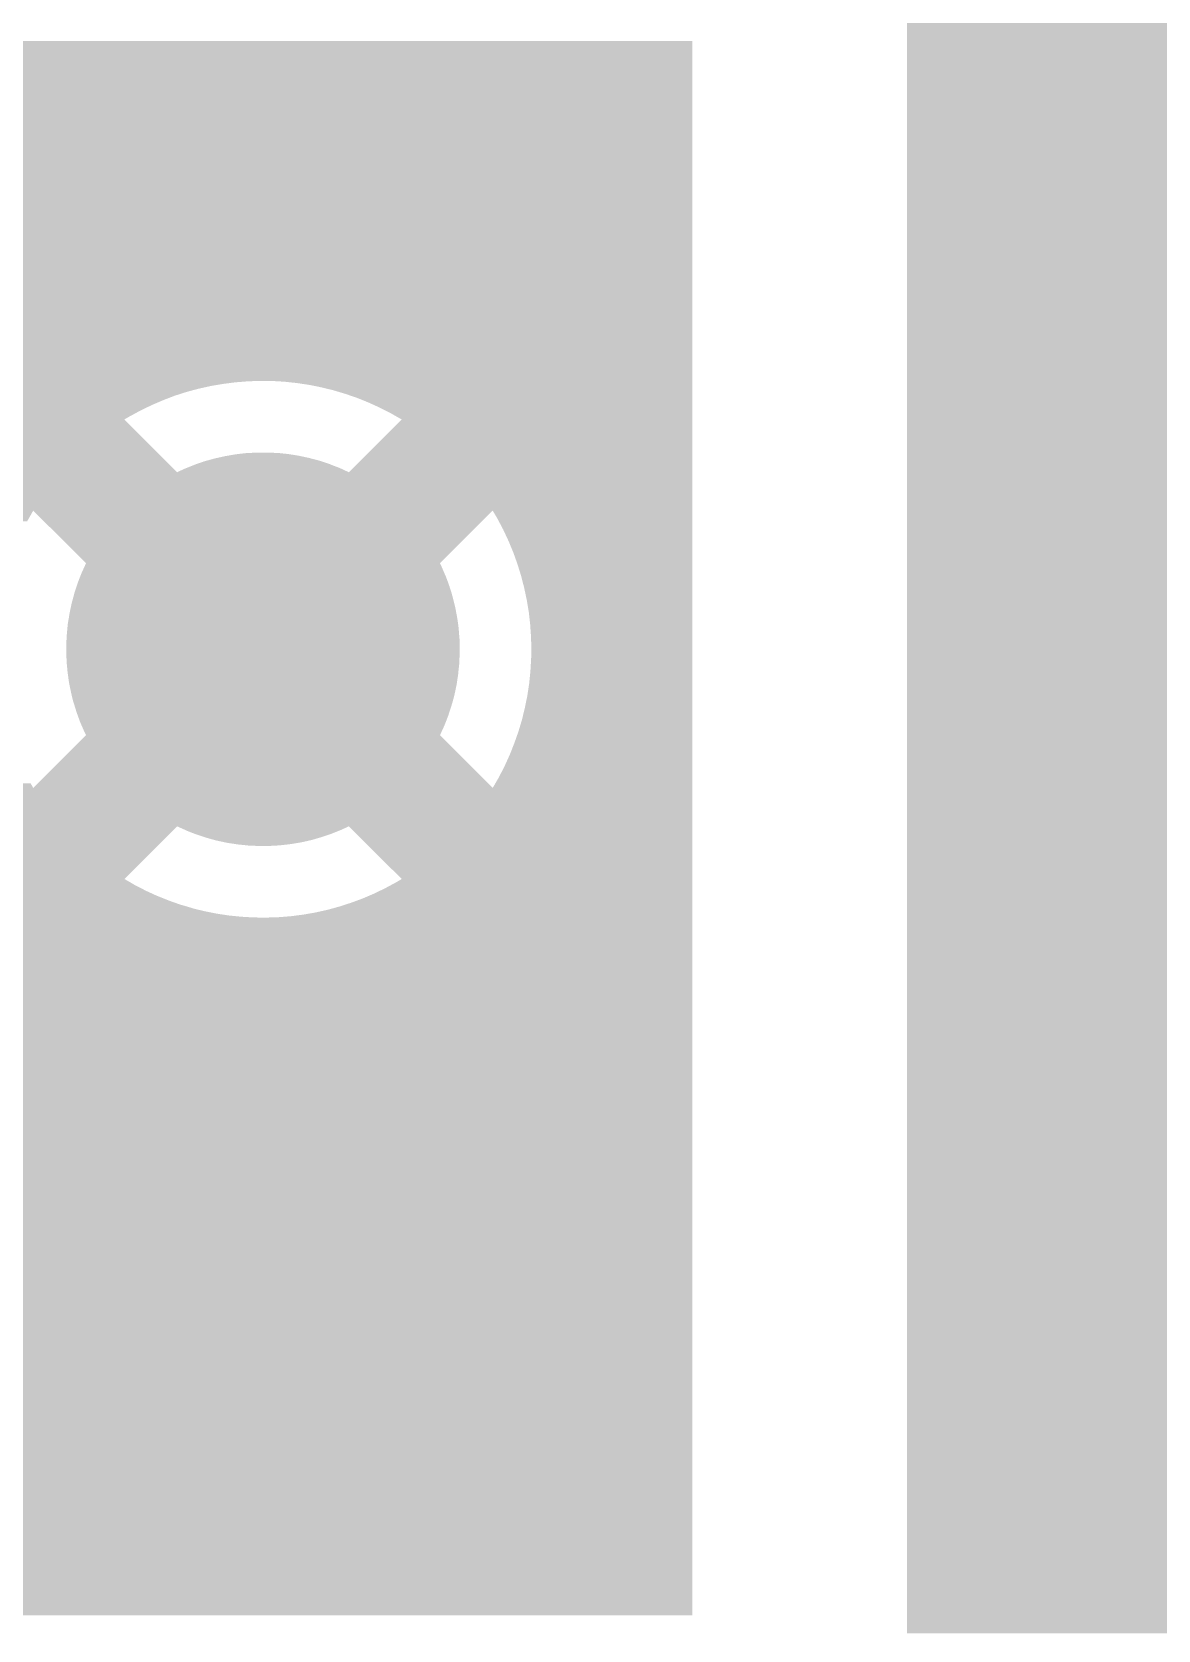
# Model space of a CAD drawing. Extents: x 295 to 953, y 10 to 290.
# Drawn here: x 630 to 639.2, y 225.54 to 238.58 of the extents above; entities that cross this region are included whole.
import ezdxf

# ---------------------------------------------------------------- set-up
doc = ezdxf.new("R2010")
doc.units = 0
doc.header["$LTSCALE"] = 5
doc.header["$MEASUREMENT"] = 0
doc.layers.add('GND', color=7, linetype='CONTINUOUS')

msp = doc.modelspace()

# ---------------------------------------------------------------- linework, layer by layer
at = {"layer": 'GND'}
for points in [[(637.148, 238.436), (637.148, 238.655), (684.909, 238.436), (684.886, 238.655)], [(614.51, 238.508), (614.51, 238.509), (635.395, 238.508), (635.395, 238.509)], [(614.51, 235.734), (614.51, 238.508), (635.395, 235.734), (635.395, 238.508)], [(637.148, 238.226), (637.148, 238.436), (684.978, 238.226), (684.909, 238.436)], [(637.148, 238.036), (637.148, 238.226), (685.089, 238.036), (684.978, 238.226)], [(637.148, 237.873), (637.148, 238.036), (685.238, 237.873), (685.089, 238.036)], [(637.148, 237.746), (637.148, 237.873), (685.418, 237.746), (685.238, 237.873)], [(637.148, 237.659), (637.148, 237.746), (685.62, 237.659), (685.418, 237.746)], [(637.148, 237.616), (637.148, 237.659), (685.836, 237.616), (685.62, 237.659)], [(637.148, 237.612), (637.148, 237.616), (685.928, 237.612), (685.836, 237.616)], [(637.148, 237.536), (637.148, 237.612), (708.04, 237.536), (707.994, 237.612)], [(637.148, 237.507), (637.148, 237.536), (708.065, 237.507), (708.04, 237.536)], [(637.148, 237.484), (637.148, 237.507), (692.281, 237.484), (692.501, 237.507)], [(637.148, 237.415), (637.148, 237.484), (692.072, 237.415), (692.281, 237.484)], [(637.148, 237.304), (637.148, 237.415), (691.882, 237.304), (692.072, 237.415)], [(637.148, 237.155), (637.148, 237.304), (691.719, 237.155), (691.882, 237.304)], [(637.148, 236.975), (637.148, 237.155), (691.591, 236.975), (691.719, 237.155)], [(637.148, 236.772), (637.148, 236.975), (691.504, 236.772), (691.591, 236.975)], [(637.148, 236.556), (637.148, 236.772), (691.462, 236.556), (691.504, 236.772)], [(637.148, 236.464), (637.148, 236.556), (691.458, 236.464), (691.462, 236.556)], [(637.148, 236.245), (637.148, 236.464), (691.481, 236.245), (691.458, 236.464)], [(637.148, 236.047), (637.148, 236.245), (691.546, 236.047), (691.481, 236.245)], [(637.148, 236.023), (637.148, 236.047), (685.709, 236.023), (685.928, 236.047)], [(637.148, 235.954), (637.148, 236.023), (685.5, 235.954), (685.709, 236.023)], [(637.148, 235.843), (637.148, 235.954), (685.309, 235.843), (685.5, 235.954)], [(637.148, 235.694), (637.148, 235.843), (685.147, 235.694), (685.309, 235.843)], [(614.51, 235.73), (614.51, 235.734), (631.764, 235.73), (631.865, 235.734)], [(614.51, 235.722), (614.51, 235.73), (631.663, 235.722), (631.764, 235.73)], [(614.51, 235.709), (614.51, 235.722), (631.563, 235.709), (631.663, 235.722)], [(631.966, 235.733), (631.865, 235.734), (635.395, 235.733), (635.395, 235.734)], [(632.067, 235.727), (631.966, 235.733), (635.395, 235.727), (635.395, 235.733)], [(632.168, 235.716), (632.067, 235.727), (635.395, 235.716), (635.395, 235.727)], [(632.268, 235.701), (632.168, 235.716), (635.395, 235.701), (635.395, 235.716)], [(614.51, 235.692), (614.51, 235.709), (631.463, 235.692), (631.563, 235.709)], [(614.51, 235.67), (614.51, 235.692), (631.364, 235.67), (631.463, 235.692)], [(614.51, 235.644), (614.51, 235.67), (631.267, 235.644), (631.364, 235.67)], [(614.51, 235.613), (614.51, 235.644), (631.17, 235.613), (631.267, 235.644)], [(614.51, 235.577), (614.51, 235.613), (631.076, 235.577), (631.17, 235.613)], [(632.367, 235.681), (632.268, 235.701), (635.395, 235.681), (635.395, 235.701)], [(632.465, 235.657), (632.367, 235.681), (635.395, 235.657), (635.395, 235.681)], [(632.562, 235.628), (632.465, 235.657), (635.395, 235.628), (635.395, 235.657)], [(632.658, 235.595), (632.562, 235.628), (635.395, 235.595), (635.395, 235.628)], [(632.752, 235.557), (632.658, 235.595), (635.395, 235.557), (635.395, 235.595)], [(637.148, 235.514), (637.148, 235.694), (685.019, 235.514), (685.147, 235.694)], [(614.51, 235.537), (614.51, 235.577), (630.983, 235.537), (631.076, 235.577)], [(614.51, 235.493), (614.51, 235.537), (630.892, 235.493), (630.983, 235.537)], [(614.51, 235.445), (614.51, 235.493), (630.803, 235.445), (630.892, 235.493)], [(632.844, 235.515), (632.752, 235.557), (635.395, 235.515), (635.395, 235.557)], [(632.934, 235.469), (632.844, 235.515), (635.395, 235.469), (635.395, 235.515)], [(633.022, 235.419), (632.934, 235.469), (635.395, 235.419), (635.395, 235.469)], [(637.148, 235.454), (637.148, 235.514), (684.993, 235.454), (685.019, 235.514)], [(637.148, 235.43), (637.148, 235.454), (653.5, 235.43), (653.797, 235.454)], [(614.51, 235.419), (614.51, 235.445), (630.758, 235.419), (630.803, 235.445)], [(614.51, 235.004), (614.51, 235.419), (631.173, 235.004), (630.758, 235.419)], [(632.591, 234.988), (633.022, 235.419), (635.395, 234.988), (635.395, 235.419)], [(637.148, 235.361), (637.148, 235.43), (653.209, 235.361), (653.5, 235.43)], [(637.148, 235.247), (637.148, 235.361), (652.933, 235.247), (653.209, 235.361)], [(637.148, 235.092), (637.148, 235.247), (652.678, 235.092), (652.933, 235.247)], [(631.349, 235.056), (631.41, 235.077), (632.432, 235.056), (632.368, 235.077)], [(631.41, 235.077), (631.432, 235.083), (632.368, 235.077), (632.349, 235.083)], [(631.432, 235.083), (631.494, 235.1), (632.349, 235.083), (632.284, 235.1)], [(631.494, 235.1), (631.516, 235.105), (632.284, 235.1), (632.266, 235.105)], [(631.516, 235.105), (631.578, 235.119), (632.266, 235.105), (632.199, 235.119)], [(631.578, 235.119), (631.601, 235.123), (632.199, 235.119), (632.181, 235.123)], [(631.601, 235.123), (631.663, 235.134), (632.181, 235.123), (632.113, 235.134)], [(631.663, 235.134), (631.688, 235.137), (632.113, 235.134), (632.095, 235.137)], [(631.688, 235.137), (631.75, 235.144), (632.095, 235.137), (632.026, 235.144)], [(631.75, 235.144), (631.777, 235.145), (632.026, 235.144), (632.009, 235.145)], [(631.777, 235.145), (631.836, 235.149), (632.009, 235.145), (631.935, 235.149)], [(631.836, 235.149), (631.923, 235.149), (631.935, 235.149), (631.923, 235.149)], [(637.148, 234.898), (637.148, 235.092), (652.451, 234.898), (652.678, 235.092)], [(614.51, 234.988), (614.51, 235.004), (631.188, 234.988), (631.173, 235.004)], [(614.51, 234.675), (614.51, 234.988), (635.395, 234.675), (635.395, 234.988)], [(631.188, 234.988), (631.248, 235.016), (632.591, 234.988), (632.531, 235.016)], [(631.248, 235.016), (631.268, 235.024), (632.531, 235.016), (632.513, 235.024)], [(631.268, 235.024), (631.328, 235.048), (632.513, 235.024), (632.45, 235.048)], [(631.328, 235.048), (631.349, 235.056), (632.45, 235.048), (632.432, 235.056)], [(637.148, 234.672), (637.148, 234.898), (652.256, 234.672), (652.451, 234.898)], [(614.51, 234.587), (614.51, 234.675), (629.964, 234.587), (630.014, 234.675)], [(630.445, 234.245), (630.014, 234.675), (633.335, 234.245), (633.765, 234.675)], [(633.804, 234.609), (633.765, 234.675), (635.395, 234.609), (635.395, 234.675)], [(637.148, 234.418), (637.148, 234.672), (652.099, 234.418), (652.256, 234.672)], [(633.851, 234.52), (633.804, 234.609), (635.395, 234.52), (635.395, 234.609)], [(633.894, 234.428), (633.851, 234.52), (635.395, 234.428), (635.395, 234.52)], [(633.933, 234.334), (633.894, 234.428), (635.395, 234.334), (635.395, 234.428)], [(637.148, 234.143), (637.148, 234.418), (651.983, 234.143), (652.099, 234.418)], [(633.967, 234.239), (633.933, 234.334), (635.395, 234.239), (635.395, 234.334)], [(630.397, 234.136), (630.409, 234.166), (633.383, 234.136), (633.37, 234.166)], [(630.409, 234.166), (630.431, 234.215), (633.37, 234.166), (633.349, 234.215)], [(630.431, 234.215), (630.445, 234.245), (633.349, 234.215), (633.335, 234.245)], [(633.997, 234.143), (633.967, 234.239), (635.395, 234.143), (635.395, 234.239)], [(630.35, 234.003), (630.367, 234.054), (633.429, 234.003), (633.413, 234.054)], [(630.367, 234.054), (630.377, 234.085), (633.413, 234.054), (633.402, 234.085)], [(630.377, 234.085), (630.397, 234.136), (633.402, 234.085), (633.383, 234.136)], [(634.022, 234.045), (633.997, 234.143), (635.395, 234.045), (635.395, 234.143)], [(634.043, 233.946), (634.022, 234.045), (635.395, 233.946), (635.395, 234.045)], [(637.148, 234.087), (637.148, 234.143), (651.97, 234.087), (651.983, 234.143)], [(637.148, 234.063), (637.148, 234.087), (640.41, 234.063), (640.653, 234.087)], [(637.148, 233.994), (637.148, 234.063), (640.177, 233.994), (640.41, 234.063)], [(630.31, 233.834), (630.321, 233.887), (633.469, 233.834), (633.459, 233.887)], [(630.321, 233.887), (630.328, 233.919), (633.459, 233.887), (633.451, 233.919)], [(630.328, 233.919), (630.342, 233.971), (633.451, 233.919), (633.438, 233.971)], [(630.342, 233.971), (630.35, 234.003), (633.438, 233.971), (633.429, 234.003)], [(634.06, 233.846), (634.043, 233.946), (635.395, 233.846), (635.395, 233.946)], [(637.148, 233.882), (637.148, 233.994), (639.96, 233.882), (640.177, 233.994)], [(630.296, 233.749), (630.305, 233.802), (633.483, 233.749), (633.475, 233.802)], [(630.305, 233.802), (630.31, 233.834), (633.475, 233.802), (633.469, 233.834)], [(634.071, 233.745), (634.06, 233.846), (635.395, 233.745), (635.395, 233.846)], [(637.148, 233.73), (637.148, 233.882), (639.769, 233.73), (639.96, 233.882)], [(630.284, 233.576), (630.286, 233.63), (633.495, 233.576), (633.494, 233.63)], [(630.286, 233.63), (630.288, 233.663), (633.494, 233.63), (633.491, 233.663)], [(630.288, 233.663), (630.293, 233.716), (633.491, 233.663), (633.487, 233.716)], [(630.293, 233.716), (630.296, 233.749), (633.487, 233.716), (633.483, 233.749)], [(634.078, 233.644), (634.071, 233.745), (635.395, 233.644), (635.395, 233.745)], [(634.081, 233.543), (634.078, 233.644), (635.395, 233.543), (635.395, 233.644)], [(637.148, 233.545), (637.148, 233.73), (639.611, 233.545), (639.769, 233.73)], [(630.283, 233.543), (630.284, 233.576), (633.496, 233.543), (633.495, 233.576)], [(630.284, 233.51), (630.283, 233.543), (633.496, 233.51), (633.496, 233.543)], [(630.286, 233.457), (630.284, 233.51), (633.493, 233.457), (633.496, 233.51)], [(634.079, 233.467), (634.081, 233.543), (635.395, 233.467), (635.395, 233.543)], [(637.148, 233.333), (637.148, 233.545), (639.49, 233.333), (639.611, 233.545)], [(630.288, 233.424), (630.286, 233.457), (633.492, 233.424), (633.493, 233.457)], [(630.293, 233.37), (630.288, 233.424), (633.486, 233.37), (633.492, 233.424)], [(630.297, 233.338), (630.293, 233.37), (633.483, 233.338), (633.486, 233.37)], [(634.063, 233.265), (634.073, 233.366), (635.395, 233.265), (635.395, 233.366)], [(634.073, 233.366), (634.079, 233.467), (635.395, 233.366), (635.395, 233.467)], [(630.304, 233.284), (630.297, 233.338), (633.475, 233.284), (633.483, 233.338)], [(630.31, 233.252), (630.304, 233.284), (633.47, 233.252), (633.475, 233.284)], [(630.321, 233.199), (630.31, 233.252), (633.459, 233.199), (633.47, 233.252)], [(634.048, 233.165), (634.063, 233.265), (635.395, 233.165), (635.395, 233.265)], [(637.148, 233.103), (637.148, 233.333), (639.413, 233.103), (639.49, 233.333)], [(630.328, 233.167), (630.321, 233.199), (633.452, 233.167), (633.459, 233.199)], [(630.341, 233.115), (630.328, 233.167), (633.438, 233.115), (633.452, 233.167)], [(630.351, 233.084), (630.341, 233.115), (633.429, 233.084), (633.438, 233.115)], [(634.028, 233.066), (634.048, 233.165), (635.395, 233.066), (635.395, 233.165)], [(630.367, 233.032), (630.351, 233.084), (633.412, 233.032), (633.429, 233.084)], [(630.378, 233.001), (630.367, 233.032), (633.402, 233.001), (633.412, 233.032)], [(630.396, 232.951), (630.378, 233.001), (633.383, 232.951), (633.402, 233.001)], [(634.004, 232.968), (634.028, 233.066), (635.395, 232.968), (635.395, 233.066)], [(637.148, 232.861), (637.148, 233.103), (639.38, 232.861), (639.413, 233.103)], [(630.409, 232.921), (630.396, 232.951), (633.371, 232.921), (633.383, 232.951)], [(630.431, 232.871), (630.409, 232.921), (633.348, 232.871), (633.371, 232.921)], [(630.445, 232.842), (630.431, 232.871), (633.335, 232.842), (633.348, 232.871)], [(633.941, 232.775), (633.975, 232.871), (635.395, 232.775), (635.395, 232.871)], [(633.975, 232.871), (634.004, 232.968), (635.395, 232.871), (635.395, 232.968)], [(637.148, 232.813), (637.148, 232.861), (639.379, 232.813), (639.38, 232.861)], [(630.014, 232.411), (630.445, 232.842), (633.765, 232.411), (633.335, 232.842)], [(633.904, 232.681), (633.941, 232.775), (635.395, 232.681), (635.395, 232.775)], [(637.148, 232.57), (637.148, 232.813), (639.403, 232.57), (639.379, 232.813)], [(633.816, 232.499), (633.862, 232.589), (635.395, 232.499), (635.395, 232.589)], [(633.862, 232.589), (633.904, 232.681), (635.395, 232.589), (635.395, 232.681)], [(633.765, 232.411), (633.816, 232.499), (635.395, 232.411), (635.395, 232.499)], [(637.148, 232.337), (637.148, 232.57), (639.472, 232.337), (639.403, 232.57)], [(627.326, 232.296), (627.354, 232.371), (635.395, 232.296), (635.395, 232.371)], [(627.354, 232.371), (627.366, 232.411), (635.395, 232.371), (635.395, 232.411)], [(627.366, 232.411), (627.377, 232.448), (630.014, 232.411), (629.993, 232.448)], [(637.148, 232.12), (637.148, 232.337), (639.584, 232.12), (639.472, 232.337)], [(627.257, 232.151), (627.294, 232.223), (635.395, 232.151), (635.395, 232.223)], [(627.294, 232.223), (627.326, 232.296), (635.395, 232.223), (635.395, 232.296)], [(627.172, 232.015), (627.217, 232.082), (631.105, 232.015), (631.172, 232.082)], [(627.217, 232.082), (627.226, 232.098), (631.172, 232.082), (631.188, 232.098)], [(627.226, 232.098), (627.257, 232.151), (635.395, 232.098), (635.395, 232.151)], [(631.249, 232.071), (631.188, 232.098), (632.532, 232.071), (632.591, 232.098)], [(631.267, 232.062), (631.249, 232.071), (632.511, 232.062), (632.532, 232.071)], [(631.329, 232.038), (631.267, 232.062), (632.451, 232.038), (632.511, 232.062)], [(633.022, 231.668), (632.591, 232.098), (635.395, 231.668), (635.395, 232.098)], [(637.148, 231.93), (637.148, 232.12), (639.735, 231.93), (639.584, 232.12)], [(623.628, 231.972), (623.605, 232.015), (631.062, 231.972), (631.105, 232.015)], [(623.645, 231.937), (623.628, 231.972), (631.027, 231.937), (631.062, 231.972)], [(626.846, 231.689), (626.597, 231.937), (630.779, 231.689), (631.027, 231.937)], [(631.348, 232.031), (631.329, 232.038), (632.43, 232.031), (632.451, 232.038)], [(631.412, 232.01), (631.348, 232.031), (632.369, 232.01), (632.43, 232.031)], [(631.43, 232.004), (631.412, 232.01), (632.348, 232.004), (632.369, 232.01)], [(631.495, 231.986), (631.43, 232.004), (632.286, 231.986), (632.348, 232.004)], [(631.514, 231.981), (631.495, 231.986), (632.264, 231.981), (632.286, 231.986)], [(631.58, 231.967), (631.514, 231.981), (632.202, 231.967), (632.264, 231.981)], [(631.599, 231.963), (631.58, 231.967), (632.178, 231.963), (632.202, 231.967)], [(631.666, 231.953), (631.599, 231.963), (632.116, 231.953), (632.178, 231.963)], [(631.684, 231.95), (631.666, 231.953), (632.092, 231.95), (632.116, 231.953)], [(631.754, 231.943), (631.684, 231.95), (632.03, 231.943), (632.092, 231.95)], [(631.77, 231.941), (631.754, 231.943), (632.002, 231.941), (632.03, 231.943)], [(631.845, 231.938), (631.77, 231.941), (631.944, 231.938), (632.002, 231.941)], [(631.857, 231.937), (631.845, 231.938), (631.857, 231.937), (631.944, 231.938)], [(637.148, 231.771), (637.148, 231.93), (639.921, 231.771), (639.735, 231.93)], [(626.814, 231.668), (626.832, 231.679), (630.758, 231.668), (630.77, 231.679)], [(626.832, 231.679), (626.846, 231.689), (630.77, 231.679), (630.779, 231.689)], [(637.148, 231.651), (637.148, 231.771), (640.132, 231.651), (639.921, 231.771)], [(626.551, 231.529), (626.624, 231.56), (631.028, 231.529), (630.96, 231.56)], [(626.624, 231.56), (626.646, 231.571), (630.96, 231.56), (630.936, 231.571)], [(626.646, 231.571), (626.695, 231.596), (630.936, 231.571), (630.888, 231.596)], [(626.695, 231.596), (626.733, 231.617), (630.888, 231.596), (630.846, 231.617)], [(626.733, 231.617), (626.765, 231.636), (630.846, 231.617), (630.814, 231.636)], [(626.765, 231.636), (626.814, 231.668), (630.814, 231.636), (630.758, 231.668)], [(632.704, 231.509), (632.797, 231.549), (635.395, 231.509), (635.395, 231.549)], [(632.797, 231.549), (632.888, 231.593), (635.395, 231.549), (635.395, 231.593)], [(632.888, 231.593), (632.977, 231.641), (635.395, 231.593), (635.395, 231.641)], [(632.977, 231.641), (633.022, 231.668), (635.395, 231.641), (635.395, 231.668)], [(637.148, 231.573), (637.148, 231.651), (640.363, 231.573), (640.132, 231.651)], [(637.148, 231.54), (637.148, 231.573), (640.605, 231.54), (640.363, 231.573)], [(637.148, 231.539), (637.148, 231.54), (640.653, 231.539), (640.605, 231.54)], [(637.148, 231.4), (637.148, 231.539), (643.031, 231.4), (643.05, 231.539)], [(623.773, 231.433), (623.773, 231.435), (631.303, 231.433), (631.297, 231.435)], [(623.773, 231.429), (623.773, 231.433), (631.314, 231.429), (631.303, 231.433)], [(623.774, 231.405), (623.773, 231.429), (631.412, 231.405), (631.314, 231.429)], [(626.08, 231.435), (626.16, 231.439), (631.297, 231.435), (631.283, 231.439)], [(626.16, 231.439), (626.24, 231.448), (631.283, 231.439), (631.253, 231.448)], [(626.24, 231.448), (626.302, 231.458), (631.253, 231.448), (631.217, 231.458)], [(626.302, 231.458), (626.319, 231.461), (631.217, 231.458), (631.209, 231.461)], [(626.319, 231.461), (626.397, 231.479), (631.209, 231.461), (631.157, 231.479)], [(626.397, 231.479), (626.439, 231.492), (631.157, 231.479), (631.122, 231.492)], [(626.439, 231.492), (626.474, 231.502), (631.122, 231.492), (631.096, 231.502)], [(626.474, 231.502), (626.55, 231.529), (631.096, 231.502), (631.029, 231.529)], [(626.55, 231.529), (626.551, 231.529), (631.029, 231.529), (631.028, 231.529)], [(632.316, 231.394), (632.415, 231.416), (635.395, 231.394), (635.395, 231.416)], [(632.415, 231.416), (632.513, 231.443), (635.395, 231.416), (635.395, 231.443)], [(632.513, 231.443), (632.609, 231.474), (635.395, 231.443), (635.395, 231.474)], [(632.609, 231.474), (632.704, 231.509), (635.395, 231.474), (635.395, 231.509)], [(623.769, 231.224), (623.774, 231.304), (635.395, 231.224), (635.395, 231.304)], [(623.774, 231.385), (623.774, 231.405), (631.512, 231.385), (631.412, 231.405)], [(623.775, 231.37), (623.774, 231.385), (631.612, 231.37), (631.512, 231.385)], [(623.774, 231.304), (623.775, 231.352), (635.395, 231.304), (635.395, 231.352)], [(623.775, 231.36), (623.775, 231.37), (631.712, 231.36), (631.612, 231.37)], [(623.775, 231.354), (623.775, 231.36), (631.813, 231.354), (631.712, 231.36)], [(623.775, 231.353), (623.775, 231.354), (631.914, 231.353), (631.813, 231.354)], [(623.775, 231.352), (623.775, 231.353), (635.395, 231.352), (635.395, 231.353)], [(631.914, 231.353), (632.016, 231.356), (635.395, 231.353), (635.395, 231.356)], [(632.016, 231.356), (632.116, 231.364), (635.395, 231.356), (635.395, 231.364)], [(632.116, 231.364), (632.217, 231.377), (635.395, 231.364), (635.395, 231.377)], [(632.217, 231.377), (632.316, 231.394), (635.395, 231.377), (635.395, 231.394)], [(637.148, 231.352), (637.148, 231.4), (643.031, 231.352), (643.031, 231.4)], [(637.148, 231.11), (637.148, 231.352), (643.054, 231.11), (643.031, 231.352)], [(623.759, 231.144), (623.769, 231.224), (635.395, 231.144), (635.395, 231.224)], [(623.726, 230.988), (623.745, 231.066), (635.395, 230.988), (635.395, 231.066)], [(623.745, 231.066), (623.759, 231.144), (635.395, 231.066), (635.395, 231.144)], [(637.148, 230.876), (637.148, 231.11), (643.123, 230.876), (643.054, 231.11)], [(623.675, 230.836), (623.703, 230.911), (635.395, 230.836), (635.395, 230.911)], [(623.703, 230.911), (623.726, 230.988), (635.395, 230.911), (635.395, 230.988)], [(623.606, 230.691), (623.642, 230.762), (635.395, 230.691), (635.395, 230.762)], [(623.642, 230.762), (623.675, 230.836), (635.395, 230.762), (635.395, 230.836)], [(637.148, 230.66), (637.148, 230.876), (643.235, 230.66), (643.123, 230.876)], [(623.565, 230.621), (623.606, 230.691), (635.395, 230.621), (635.395, 230.691)], [(637.148, 230.469), (637.148, 230.66), (643.387, 230.469), (643.235, 230.66)], [(614.51, 230.477), (614.51, 230.555), (635.395, 230.477), (635.395, 230.555)], [(623.521, 230.555), (623.565, 230.621), (635.395, 230.555), (635.395, 230.621)], [(623.195, 230.228), (622.946, 230.477), (635.395, 230.228), (635.395, 230.477)], [(637.148, 230.311), (637.148, 230.469), (643.572, 230.311), (643.387, 230.469)], [(637.148, 230.19), (637.148, 230.311), (643.784, 230.19), (643.572, 230.311)], [(622.972, 230.1), (623.044, 230.135), (635.395, 230.1), (635.395, 230.135)], [(623.044, 230.135), (623.114, 230.175), (635.395, 230.135), (635.395, 230.175)], [(623.114, 230.175), (623.181, 230.219), (635.395, 230.175), (635.395, 230.219)], [(623.181, 230.219), (623.195, 230.228), (635.395, 230.219), (635.395, 230.228)], [(637.148, 230.112), (637.148, 230.19), (644.015, 230.112), (643.784, 230.19)], [(637.148, 230.08), (637.148, 230.112), (644.256, 230.08), (644.015, 230.112)], [(614.51, 225.657), (614.51, 229.974), (635.395, 225.657), (635.395, 229.974)], [(622.429, 229.974), (622.509, 229.978), (635.395, 229.974), (635.395, 229.978)], [(622.509, 229.978), (622.588, 229.987), (635.395, 229.978), (635.395, 229.987)], [(622.588, 229.987), (622.668, 230.001), (635.395, 229.987), (635.395, 230.001)], [(622.668, 230.001), (622.746, 230.019), (635.395, 230.001), (635.395, 230.019)], [(622.746, 230.019), (622.823, 230.041), (635.395, 230.019), (635.395, 230.041)], [(622.823, 230.041), (622.898, 230.068), (635.395, 230.041), (635.395, 230.068)], [(622.898, 230.068), (622.972, 230.1), (635.395, 230.068), (635.395, 230.1)], [(637.148, 230.079), (637.148, 230.08), (644.304, 230.079), (644.256, 230.08)], [(637.148, 230.039), (637.148, 230.079), (685.068, 230.039), (685.045, 230.079)], [(637.148, 229.873), (637.148, 230.039), (662.026, 229.873), (662.192, 230.039)], [(637.148, 229.837), (637.148, 229.873), (662.081, 229.837), (662.026, 229.873)], [(637.148, 229.805), (637.148, 229.837), (662.138, 229.805), (662.081, 229.837)], [(637.148, 229.777), (637.148, 229.805), (662.197, 229.777), (662.138, 229.805)], [(637.148, 229.753), (637.148, 229.777), (662.258, 229.753), (662.197, 229.777)], [(637.148, 229.734), (637.148, 229.753), (662.321, 229.734), (662.258, 229.753)], [(637.148, 229.719), (637.148, 229.734), (662.385, 229.719), (662.321, 229.734)], [(637.148, 229.709), (637.148, 229.719), (662.45, 229.709), (662.385, 229.719)], [(637.148, 229.703), (637.148, 229.709), (662.515, 229.703), (662.45, 229.709)], [(637.148, 229.702), (637.148, 229.703), (662.58, 229.702), (662.515, 229.703)], [(637.148, 229.626), (637.148, 229.702), (685.62, 229.626), (685.443, 229.702)], [(637.148, 229.584), (637.148, 229.626), (685.836, 229.584), (685.62, 229.626)], [(637.148, 229.579), (637.148, 229.584), (685.928, 229.579), (685.836, 229.584)], [(637.148, 229.47), (637.148, 229.579), (754.306, 229.47), (754.353, 229.579)], [(637.148, 229.254), (637.148, 229.47), (754.263, 229.254), (754.306, 229.47)], [(637.148, 229.162), (637.148, 229.254), (754.259, 229.162), (754.263, 229.254)], [(637.148, 228.943), (637.148, 229.162), (754.283, 228.943), (754.259, 229.162)], [(637.148, 228.733), (637.148, 228.943), (754.351, 228.733), (754.283, 228.943)], [(637.148, 228.543), (637.148, 228.733), (754.463, 228.543), (754.351, 228.733)], [(637.148, 228.38), (637.148, 228.543), (754.612, 228.38), (754.463, 228.543)], [(637.148, 228.253), (637.148, 228.38), (754.791, 228.253), (754.612, 228.38)], [(637.148, 228.166), (637.148, 228.253), (754.994, 228.166), (754.791, 228.253)], [(637.148, 228.123), (637.148, 228.166), (755.21, 228.123), (754.994, 228.166)], [(637.148, 228.119), (637.148, 228.123), (755.302, 228.119), (755.21, 228.123)], [(637.148, 228.006), (637.148, 228.119), (853.075, 228.006), (853.172, 228.119)], [(637.148, 227.752), (637.148, 228.006), (852.918, 227.752), (853.075, 228.006)], [(637.148, 227.477), (637.148, 227.752), (852.802, 227.477), (852.918, 227.752)], [(637.148, 227.275), (637.148, 227.477), (852.753, 227.275), (852.802, 227.477)], [(637.148, 227.251), (637.148, 227.275), (760.846, 227.251), (761.144, 227.275)], [(637.148, 227.182), (637.148, 227.251), (760.556, 227.182), (760.846, 227.251)], [(637.148, 227.068), (637.148, 227.182), (760.28, 227.068), (760.556, 227.182)], [(637.148, 226.913), (637.148, 227.068), (760.025, 226.913), (760.28, 227.068)], [(637.148, 226.719), (637.148, 226.913), (759.797, 226.719), (760.025, 226.913)], [(637.148, 226.553), (637.148, 226.719), (759.655, 226.553), (759.797, 226.719)], [(637.148, 226.53), (637.148, 226.553), (721.491, 226.53), (721.711, 226.553)], [(637.148, 226.461), (637.148, 226.53), (721.282, 226.461), (721.491, 226.53)], [(637.148, 226.35), (637.148, 226.461), (721.092, 226.35), (721.282, 226.461)], [(637.148, 226.201), (637.148, 226.35), (720.929, 226.201), (721.092, 226.35)], [(637.148, 226.021), (637.148, 226.201), (720.801, 226.021), (720.929, 226.201)], [(637.148, 225.819), (637.148, 226.021), (720.714, 225.819), (720.801, 226.021)], [(637.148, 225.602), (637.148, 225.819), (720.672, 225.602), (720.714, 225.819)], [(637.148, 225.51), (637.148, 225.602), (720.668, 225.51), (720.672, 225.602)]]:
    msp.add_solid(points, dxfattribs=at)

doc.saveas('drawing.dxf')
